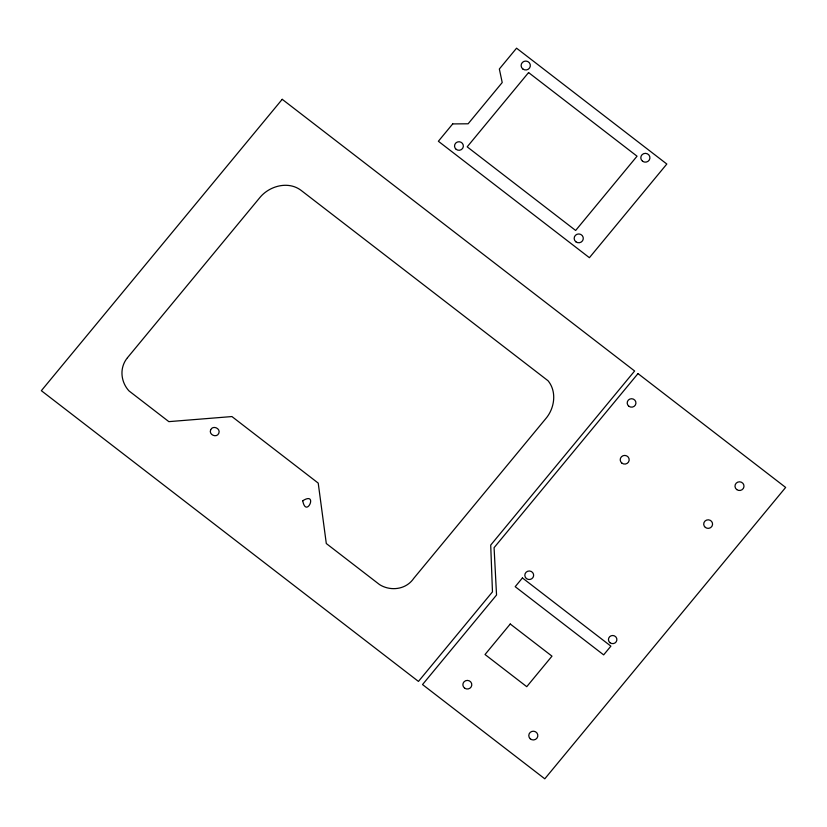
<?xml version="1.0" encoding="UTF-8"?>
<svg xmlns="http://www.w3.org/2000/svg" width="827" height="827" viewBox="0 0 827 827"><rect width="100%" height="100%" fill="white"/><g stroke="black" fill="none" stroke-linecap="round" stroke-linejoin="round"><path stroke-width="1.24" d="M127.472 357.729L259.544 197.963C269.064 185.93 288.23 180.565 301.121 190.396L548.043 380.751C557.067 391.688 554.607 408.362 545.779 418.638L413.717 578.404A23.177 22.37 0.9 0 1 407.101 584.844C398.862 590.137 387.729 589.785 379.541 584.586L326.303 543.535L318.219 483.102L231.922 416.56L168.853 421.636L129.012 390.923C122.799 384.235 120.235 374.228 123.171 365.493A25.275 24.407 0.9 0 1 127.472 357.729M210.658 429.813C208.456 434.723 216.684 438.3 218.783 433.358C220.985 428.448 212.756 424.871 210.658 429.813M302.734 500.759C306.259 519.129 318.622 490.845 302.734 500.759M282.214 99.312L41.35 390.695L418.452 681.417L492.468 591.874L490.711 545.086L634.619 370.992L282.214 99.312M452.71 123.916L438.372 141.262L589.403 257.693L666.82 164.035L516.555 48.183L499.343 69.003L502.216 82.535L468.123 123.792L452.71 123.916M528.577 72.569L467.183 146.844L575.644 230.464L637.038 156.189L528.577 72.569M637.989 373.597L494.081 547.681L496.541 595.016L422.525 684.56L544.786 778.817L785.65 487.434L637.989 373.597M522.426 577.949L515.2 586.684L603.658 654.881L610.884 646.145L522.426 577.949M510.259 624.003L485.025 654.519L526.747 686.679L551.981 656.152L510.259 624.003M464.609 688.126A4.466 4.311 0.9 0 0 471.762 685.283A4.466 4.311 0.9 0 0 465.632 680.724A4.466 4.311 0.9 0 0 464.609 688.126M530.272 738.821A4.528 4.373 0.9 0 0 537.736 736.495A4.528 4.373 0.9 0 0 531.916 731.419A4.528 4.373 0.9 0 0 530.272 738.821M526.468 578.58A4.414 4.269 0.9 0 0 533.601 575.892A4.414 4.269 0.9 0 0 527.616 571.281A4.414 4.269 0.9 0 0 526.468 578.58M610.037 642.755A4.218 4.073 0.9 0 0 616.839 640.191A4.218 4.073 0.9 0 0 611.122 635.777A4.218 4.073 0.9 0 0 610.037 642.755M705.369 527.43A4.435 4.28 0.9 0 0 712.523 524.731A4.435 4.28 0.9 0 0 706.516 520.1A4.435 4.28 0.9 0 0 705.369 527.43M621.894 463.141A4.497 4.342 0.9 0 0 629.14 460.412A4.497 4.342 0.9 0 0 623.051 455.718A4.497 4.342 0.9 0 0 621.894 463.141M628.84 406.243A4.373 4.218 0.9 0 0 635.891 403.576A4.373 4.218 0.9 0 0 629.967 399.017A4.373 4.218 0.9 0 0 628.84 406.243M736.681 489.553A4.507 4.352 0.9 0 0 743.949 486.803A4.507 4.352 0.9 0 0 737.849 482.1A4.507 4.352 0.9 0 0 736.681 489.553M575.881 241.815A4.569 4.414 0.9 0 0 583.242 239.034A4.569 4.414 0.9 0 0 577.06 234.258A4.569 4.414 0.9 0 0 575.881 241.815M456.184 149.356A4.424 4.28 0.9 0 0 463.316 146.668A4.424 4.28 0.9 0 0 457.321 142.037A4.424 4.28 0.9 0 0 456.184 149.356M522.85 69.003A4.621 4.455 0.9 0 0 530.293 66.191A4.621 4.455 0.9 0 0 524.039 61.374A4.621 4.455 0.9 0 0 522.85 69.003M642.517 161.203A4.569 4.414 0.9 0 0 649.877 158.422A4.569 4.414 0.9 0 0 643.695 153.646A4.569 4.414 0.9 0 0 642.517 161.203"/></g></svg>
